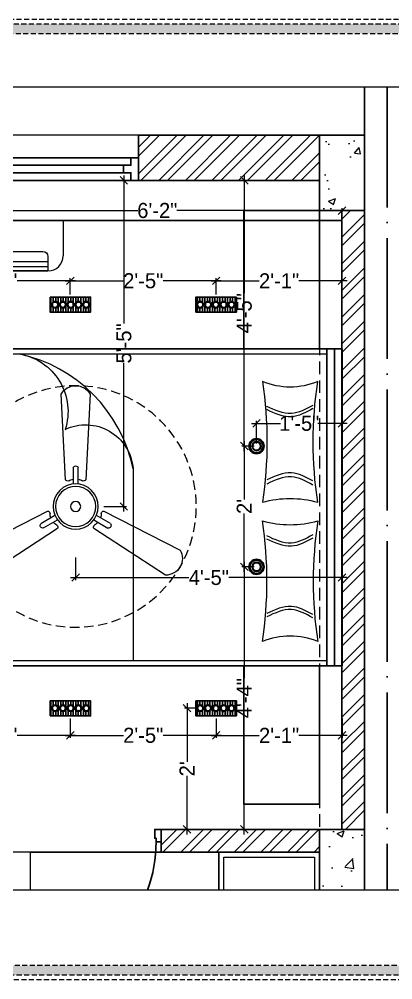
# Model space of a CAD drawing. Header units: millimetres. Extents: x 56222 to 3066687, y -650199 to -121287.
# Drawn here: x 134230.9 to 134305.2, y -183853.9 to -183663 of the extents above; entities that cross this region are included whole.
import ezdxf

# ---------------------------------------------------------------- set-up
doc = ezdxf.new("R2010")
doc.units = ezdxf.units.MM
doc.header["$MEASUREMENT"] = 0
doc.header["$PDMODE"] = 35
for name, pattern in [('ACAD_ISO04W100', [30, 24, -3, 0, -3]), ('DASHED', [0.75, 0.5, -0.25]), ('DASHED2', [0.375, 0.25, -0.125]), ('DASHEDX2', [1.5, 1, -0.5])]:
    doc.linetypes.add(name, pattern=pattern)
doc.layers.get('Defpoints').update_dxf_attribs({"color": 220})
doc.layers.add('AR ELE-5', color=134, linetype='Continuous')
doc.layers.add('AR HATCH-7', color=7, linetype='Continuous')
for name, color, linetype, lineweight in [('COLUMN', 1, 'Continuous', 30), ('dim05', 1, 'Continuous', 13), ('Dimension', 10, 'DASHEDX2', 20), ('el', 7, 'Continuous', 20), ('Electrical', 84, 'Continuous', 30), ('ELEVATION', 250, 'Continuous', 9), ('FURNITURE', 32, 'Continuous', 9), ('furniture dimensions', 1, 'DASHED', 0), ('FURNITURE-1', 252, 'Continuous', 13), ('GROUND FLOOR', 7, 'Continuous', 9), ('GROUND FLOOR  ( PLINE )', 251, 'Continuous', 30), ('Labelling', 1, 'Continuous', 25), ('Text', 7, 'Continuous', 15), ('wall', 7, 'Continuous', 30), ('X_PLOT', 1, 'Continuous', 9), ('XX~SLAB ( BEAM )~ ( DIM )', 7, 'Continuous', 9)]:
    doc.layers.add(name, color=color, linetype=linetype, lineweight=lineweight)
doc.layers.add('XX~SLAB ( PLINE )', color=251, linetype='Continuous', plot=False)
doc.styles.add('century g', font='GOTHIC.TTF')
doc.styles.add('TEXT', font='eurr____.ttf')
doc.dimstyles.new('Archana', dxfattribs={"dimtxt": 2, "dimasz": 0.75, "dimexe": 0.5, "dimexo": 0.5, "dimgap": 0, "dimtad": 0, "dimzin": 0, "dimdsep": 46, "dimlunit": 4, "dimtxsty": 'century g', "dimblk": 'OBLIQUE', "dimcen": 0, "dimdle": 1, "dimclrd": 256, "dimclre": 256, "dimclrt": 256, "dimadec": 0, "dimazin": 0, "dimtfac": 1, "dimtofl": 0, "dimtmove": 1, "dimatfit": 3, "dimfxl": 1, "dimfxlon": 1, "dimtolj": 1, "dimtzin": 0, "dimlwd": -1, "dimlwe": -1, "dimarcsym": 0})
pattern_1 = [(50, (319.71, -231.39), (14.34520365, -1.2550427), [1.5, -16.5]), (355, (319.71, -231.39), (-2.7750267, 15.0438427), [1.2, -13.2]), (100.4514445, (320.906, -231.494), (11.5701769, 13.7887998), [1.2748038, -14.0228422]), (46.1842, (319.71, -227.39), (21.3448266, -3.3103856), [2.25, -24.75]), (96.635635, (321.49, -227.666), (18.693239, 19.482372), [1.9122068, -21.0342752]), (351.184164, (319.71, -227.39), (18.693239, 19.482372), [1.8, -19.8]), (21, (321.71, -228.39), (11.93814104, -8.0523778), [1.5, -16.5]), (326, (321.71, -228.39), (4.8663066, 14.5030009), [1.2, -13.2]), (71.451445, (322.705, -229.06), (16.8044475, 6.45062306), [1.2748038, -14.0228422]), (37.5, (319.7103, -231.3896), (0.24319711, 6.65787708), [0, -13.04, 0, -13.4, 0, -13.25]), (7.5, (319.71, -231.39), (5.26139075, 7.88823424), [0, -7.64, 0, -12.74, 0, -5.05]), (327.5, (315.2503, -231.3896), (10.67644872, -0.45109743), [0, -5, 0, -15.6, 0, -20.7]), (317.5, (313.25, -231.39), (11.6637234, 2.00209965), [0, -6.5, 0, -10.36, 0, -14.7])]

# ---------------------------------------------------------------- blocks, each defined once
blk = doc.blocks.new('fan')
at = {"layer": 'Electrical', "lineweight": 15, "ltscale": 20}
for p, q in [((3300835.29, -509900.78), (3300836.47, -509923.43)), ((3300841.81, -509923.43), (3300842.99, -509900.78)), ((3300838.47, -509924.57), (3300838.47, -509920.25)), ((3300839.81, -509920.28), (3300839.81, -509924.57)), ((3300831.66, -509931.77), (3300811.45, -509942.07)), ((3300866.83, -509942.07), (3300846.62, -509931.77)), ((3300829.93, -509935.08), (3300833.64, -509932.93)), ((3300834.31, -509934.09), (3300830.57, -509936.25)), ((3300847.68, -509936.23), (3300843.97, -509934.09)), ((3300844.64, -509932.93), (3300848.38, -509935.09)), ((3300815.3, -509948.74), (3300834.33, -509936.39)), ((3300843.95, -509936.39), (3300862.98, -509948.74))]:
    blk.add_line(p, q, dxfattribs=at)
at = {"layer": 'Electrical', "linetype": 'DASHED', "lineweight": 15, "ltscale": 5}
blk.add_circle((3300839.14, -509930.53), 32, dxfattribs=at)
at = {"layer": 'Electrical', "lineweight": 15, "ltscale": 20}
for centre, major_axis, start_param, end_param in [((3300839.14, -509902.94), (3.12, 3.12), -0.272136, 1.842967), ((3300839.13, -509920.5), (0.501, 0.501), -0.465536, 1.983618), ((3300839.14, -509930.53), (4.24, -4.24), 3.14161, 9.424795), ((3300839.14, -509930.53), (3.77, -3.77), 1.749190548672175e-05, 6.283202799085073), ((3300837.1, -509923.08), (0.51, 0.51), 2.863014, 4.257784), ((3300839.14, -509926.42), (2.27, -2.27), 2.565057, 2.951308), ((3300839.14, -509926.42), (2.27, 2.27), 0.19032, 0.57657), ((3300841.18, -509923.08), (0.51, -0.51), 5.167028, 6.561799), ((3300839.14, -509930.53), (0.943, 0.943), 1.570814, 7.853999), ((3300831.67, -509932.49), (0.51, -0.51), 0.978238, 2.373008), ((3300835.59, -509932.58), (2.27, -2.27), 3.855511, 4.241762), ((3300842.69, -509932.58), (2.27, 2.27), 5.183051, 5.569301), ((3300846.61, -509932.49), (0.51, -0.51), 2.339416, 3.734186), ((3300830.46, -509935.55), (0.501, -0.501), 3.199655, 5.648809), ((3300835.59, -509932.58), (2.27, -2.27), 4.659452, 5.045703), ((3300842.69, -509932.58), (2.27, 2.27), 4.37911, 4.765361), ((3300847.83, -509935.54), (0.501, 0.501), 3.723254, 6.172408), ((3300833.71, -509936.02), (0.51, 0.51), -1.325776, 0.068994), ((3300844.57, -509936.02), (0.51, -0.51), 3.072633, 4.467404), ((3300815.25, -509944.32), (3.12, -3.12), 3.393055, 5.508159), ((3300863.03, -509944.32), (3.12, -3.12), 5.48745, 7.602554)]:
    blk.add_ellipse(centre, major_axis=major_axis, ratio=1, start_param=start_param, end_param=end_param, dxfattribs=at)
blk = doc.blocks.new('HYTJUK')
at = {"layer": 'Electrical', "lineweight": -3, "true_color": 0x000000}
h = blk.add_hatch(dxfattribs=at)
h.set_pattern_fill('ANSI31', color=18, scale=4, angle=225)
h.set_pattern_definition([(270, (141588.84366, -3593.0246), (0.5, -2e-16), [])])
h.paths.add_polyline_path([(128595.32, 17374.81), (128596.19, 17375.86, -0.675401), (128596.65, 17377, -0.15536), (128597.03, 17376.88), (128597.65, 17377.63), (128597.65, 17377.81), (128589.56, 17377.81), (128589.56, 17374.81)])
h.paths.add_polyline_path([(128590.43, 17375.68, -1), (128590.43, 17377, -1)], flags=16)
h.paths.add_polyline_path([(128591.98, 17377, -1), (128591.98, 17375.68, -1)], flags=16)
h.paths.add_polyline_path([(128590.43, 17375.81, -1), (128590.43, 17376.87, -1)], flags=0)
h.paths.add_polyline_path([(128591.98, 17376.87, -1), (128591.98, 17375.81, -1)], flags=0)
h.paths.add_polyline_path([(128593.54, 17377, -1), (128593.54, 17375.68, -1)], flags=16)
h.paths.add_polyline_path([(128593.54, 17376.87, -1), (128593.54, 17375.81, -1)], flags=0)
h.paths.add_polyline_path([(128595.09, 17377, -1), (128595.09, 17375.68, -1)], flags=16)
h.paths.add_polyline_path([(128595.09, 17376.87, -1), (128595.09, 17375.81, -1)], flags=0)
h.paths.add_polyline_path([(128596.19, 17375.86), (128595.32, 17374.81), (128597.65, 17374.81), (128597.65, 17377.63), (128597.03, 17376.88, -0.731062), (128596.65, 17375.68, -0.193744)], flags=17)
at = {"layer": 'Electrical', "color": 240, "true_color": 0xed1f24}
blk.add_lwpolyline([(128597.65, 17374.81), (128589.56, 17374.81), (128589.56, 17377.81), (128597.65, 17377.81)], close=True, dxfattribs=at)
at = {"layer": 'Electrical', "color": 18, "lineweight": -3, "true_color": 0x000000}
for centre, radius in [((128590.43, 17376.34), 0.662), ((128590.43, 17376.34), 0.53), ((128591.98, 17376.34), 0.662), ((128591.98, 17376.34), 0.53), ((128593.54, 17376.34), 0.662), ((128593.54, 17376.34), 0.53), ((128595.09, 17376.34), 0.662), ((128595.09, 17376.34), 0.53), ((128596.65, 17376.34), 0.662), ((128596.65, 17376.34), 0.53)]:
    blk.add_circle(centre, radius, dxfattribs=at)
blk = doc.blocks.new('ac paln')
at = {"layer": 'Electrical', "lineweight": 15}
for p, q in [((389238.69, -37646.36), (389238.69, -37610.34)), ((389238.69, -37610.34), (389245.67, -37610.34)), ((389245.81, -37613.35), (389248.68, -37613.35)), ((389246.82, -37643.35), (389246.82, -37613.35)), ((389247.82, -37643.35), (389247.82, -37613.35)), ((389248.68, -37613.35), (389248.68, -37643.35)), ((389248.68, -37643.35), (389248.68, -37613.35)), ((389244.81, -37642.35), (389244.81, -37614.35)), ((389245.81, -37643.35), (389248.68, -37643.35)), ((389248.68, -37643.35), (389248.68, -37643.35)), ((389245.67, -37646.36), (389238.69, -37646.36))]:
    blk.add_line(p, q, dxfattribs=at)
for centre, start, end in [((389245.67, -37613.35), 0, 90), ((389245.67, -37643.35), 270, 0)]:
    blk.add_arc(centre, 3.01, start, end, dxfattribs=at)
at = {"layer": 'Electrical', "lineweight": 15, "extrusion": (0, 0, -1)}
for centre, start_param, end_param in [((389245.81, -37614.35), -0.785398, 0.785398), ((389245.81, -37642.35), 3.926991, 5.497787)]:
    blk.add_ellipse(centre, major_axis=(-0.71, 0.71), ratio=1, start_param=start_param, end_param=end_param, dxfattribs=at)
at = {"layer": 'Text', "style": 'TEXT'}
blk.add_text('AC', height=3, rotation=270, dxfattribs=at).set_placement((389241.02, -37624.87))
blk = doc.blocks.new('_Oblique')
at = {"layer": 'wall', "color": 0, "lineweight": -2}
blk.add_line((-0.5, -0.5), (0.5, 0.5), dxfattribs=at)
blk = doc.blocks.new('*D294')
at = {"layer": 'Defpoints', "color": 0, "linetype": 'Continuous', "lineweight": 30, "transparency": 16777216}
for p in [(134295.12, -183714.98), (134295.12, -183716.28), (134270.09, -183718.2)]:
    blk.add_point(p, dxfattribs=at)
at = {"layer": 'furniture dimensions', "color": 5, "linetype": 'Continuous', "transparency": 16777216}
for p, q in [((134269.09, -183714.98), (134278.65, -183714.98)), ((134296.12, -183714.98), (134286.56, -183714.98)), ((134295.12, -183715.78), (134295.12, -183714.48))]:
    blk.add_line(p, q, dxfattribs=at)
at = {"layer": 'furniture dimensions', "color": 5, "linetype": 'ByBlock', "transparency": 16777216}
blk.add_line((134270.09, -183717.7), (134270.09, -183714.48), dxfattribs=at)
at = {"layer": 'furniture dimensions', "color": 5, "linetype": 'Continuous', "transparency": 16777216, "xscale": 1.5, "yscale": 1.5, "zscale": 1.5, "rotation": 180}
blk.add_blockref('_Oblique', (134270.09, -183714.98), dxfattribs=at)
at = {"layer": 'furniture dimensions', "color": 5, "linetype": 'Continuous', "transparency": 16777216, "xscale": 1.5, "yscale": 1.5, "zscale": 1.5}
blk.add_blockref('_Oblique', (134295.12, -183714.98), dxfattribs=at)
at = {"layer": 'furniture dimensions', "linetype": 'Continuous', "lineweight": 0, "transparency": 16777216, "insert": (134282.6, -183714.98), "char_height": 3, "attachment_point": 5, "style": 'century g'}
blk.add_mtext('\\A1;2\'-1"', dxfattribs=at)
blk = doc.blocks.new('*D295')
at = {"layer": 'Defpoints', "color": 0, "linetype": 'Continuous', "lineweight": 30, "transparency": 16777216}
for p in [(134241.06, -183714.98), (134241.06, -183718.2), (134270.09, -183718.2)]:
    blk.add_point(p, dxfattribs=at)
at = {"layer": 'furniture dimensions', "color": 5, "linetype": 'Continuous', "transparency": 16777216}
for p, q in [((134240.06, -183714.98), (134251.62, -183714.98)), ((134241.06, -183717.7), (134241.06, -183714.48)), ((134271.09, -183714.98), (134259.53, -183714.98))]:
    blk.add_line(p, q, dxfattribs=at)
at = {"layer": 'furniture dimensions', "color": 5, "linetype": 'ByBlock', "transparency": 16777216}
blk.add_line((134270.09, -183717.7), (134270.09, -183714.48), dxfattribs=at)
at = {"layer": 'furniture dimensions', "color": 5, "linetype": 'Continuous', "transparency": 16777216, "xscale": 1.5, "yscale": 1.5, "zscale": 1.5, "rotation": 180}
blk.add_blockref('_Oblique', (134241.06, -183714.98), dxfattribs=at)
at = {"layer": 'furniture dimensions', "color": 5, "linetype": 'Continuous', "transparency": 16777216, "xscale": 1.5, "yscale": 1.5, "zscale": 1.5}
blk.add_blockref('_Oblique', (134270.09, -183714.98), dxfattribs=at)
at = {"layer": 'furniture dimensions', "linetype": 'Continuous', "lineweight": 0, "transparency": 16777216, "insert": (134255.57, -183714.98), "char_height": 3, "attachment_point": 5, "style": 'century g'}
blk.add_mtext('\\A1;2\'-5"', dxfattribs=at)
blk = doc.blocks.new('*D296')
at = {"layer": 'Defpoints', "color": 0, "linetype": 'Continuous', "lineweight": 30, "transparency": 16777216}
for p in [(134211.97, -183714.98), (134211.97, -183718.2), (134241.06, -183718.2)]:
    blk.add_point(p, dxfattribs=at)
at = {"layer": 'furniture dimensions', "color": 5, "linetype": 'Continuous', "transparency": 16777216}
for p, q in [((134210.97, -183714.98), (134222.56, -183714.98)), ((134211.97, -183717.7), (134211.97, -183714.48)), ((134242.06, -183714.98), (134230.47, -183714.98))]:
    blk.add_line(p, q, dxfattribs=at)
at = {"layer": 'furniture dimensions', "color": 5, "linetype": 'ByBlock', "transparency": 16777216}
blk.add_line((134241.06, -183717.7), (134241.06, -183714.48), dxfattribs=at)
at = {"layer": 'furniture dimensions', "color": 5, "linetype": 'Continuous', "transparency": 16777216, "xscale": 1.5, "yscale": 1.5, "zscale": 1.5, "rotation": 180}
blk.add_blockref('_Oblique', (134211.97, -183714.98), dxfattribs=at)
at = {"layer": 'furniture dimensions', "color": 5, "linetype": 'Continuous', "transparency": 16777216, "xscale": 1.5, "yscale": 1.5, "zscale": 1.5}
blk.add_blockref('_Oblique', (134241.06, -183714.98), dxfattribs=at)
at = {"layer": 'furniture dimensions', "linetype": 'Continuous', "lineweight": 0, "transparency": 16777216, "insert": (134226.52, -183714.98), "char_height": 3, "attachment_point": 5, "style": 'century g'}
blk.add_mtext('\\A1;2\'-5"', dxfattribs=at)
blk = doc.blocks.new('*D298')
at = {"layer": 'Defpoints', "color": 0, "linetype": 'Continuous', "lineweight": 30, "transparency": 16777216}
for p in [(134242.12, -183759.82), (134295.12, -183759.82), (134295.12, -183773.95)]:
    blk.add_point(p, dxfattribs=at)
at = {"layer": 'furniture dimensions', "color": 5, "linetype": 'ByBlock', "transparency": 16777216}
blk.add_line((134242.12, -183769.95), (134242.12, -183774.45), dxfattribs=at)
at = {"layer": 'furniture dimensions', "color": 5, "linetype": 'Continuous', "transparency": 16777216}
for p, q in [((134295.12, -183769.95), (134295.12, -183774.45)), ((134241.12, -183773.95), (134264.66, -183773.95)), ((134296.12, -183773.95), (134272.59, -183773.95))]:
    blk.add_line(p, q, dxfattribs=at)
at = {"layer": 'furniture dimensions', "color": 5, "linetype": 'Continuous', "transparency": 16777216, "xscale": 1.5, "yscale": 1.5, "zscale": 1.5, "rotation": 180}
blk.add_blockref('_Oblique', (134242.12, -183773.95), dxfattribs=at)
at = {"layer": 'furniture dimensions', "color": 5, "linetype": 'Continuous', "transparency": 16777216, "xscale": 1.5, "yscale": 1.5, "zscale": 1.5}
blk.add_blockref('_Oblique', (134295.12, -183773.95), dxfattribs=at)
at = {"layer": 'furniture dimensions', "linetype": 'Continuous', "lineweight": 0, "transparency": 16777216, "insert": (134268.62, -183773.95), "char_height": 3, "attachment_point": 5, "style": 'century g'}
blk.add_mtext('\\A1;4\'-5"', dxfattribs=at)
blk = doc.blocks.new('*D299')
at = {"layer": 'Defpoints', "color": 0, "linetype": 'Continuous', "lineweight": 30, "transparency": 16777216}
for p in [(134242.12, -183695.01), (134251.72, -183695.01), (134242.12, -183759.82)]:
    blk.add_point(p, dxfattribs=at)
at = {"layer": 'furniture dimensions', "color": 5, "linetype": 'Continuous', "transparency": 16777216}
for p, q in [((134251.72, -183694.01), (134251.72, -183723.48)), ((134247.72, -183695.01), (134252.22, -183695.01)), ((134251.72, -183760.82), (134251.72, -183731.35))]:
    blk.add_line(p, q, dxfattribs=at)
at = {"layer": 'furniture dimensions', "color": 5, "linetype": 'ByBlock', "transparency": 16777216}
blk.add_line((134247.72, -183759.82), (134252.22, -183759.82), dxfattribs=at)
at = {"layer": 'furniture dimensions', "color": 5, "linetype": 'Continuous', "transparency": 16777216, "xscale": 1.5, "yscale": 1.5, "zscale": 1.5}
for p, rotation in [((134251.72, -183695.01), 90), ((134251.72, -183759.82), 270)]:
    blk.add_blockref('_Oblique', p, dxfattribs=dict(at, rotation=rotation))
at = {"layer": 'furniture dimensions', "linetype": 'Continuous', "lineweight": 0, "transparency": 16777216, "insert": (134251.72, -183727.42), "char_height": 3, "attachment_point": 5, "rotation": 90, "style": 'century g'}
blk.add_mtext('\\A1;5\'-5"', dxfattribs=at)
blk = doc.blocks.new('*D300')
at = {"layer": 'Defpoints', "color": 0, "linetype": 'Continuous', "lineweight": 30, "transparency": 16777216}
for p in [(134295.12, -183743.31), (134278.12, -183747.82), (134295.12, -183747.82)]:
    blk.add_point(p, dxfattribs=at)
at = {"layer": 'furniture dimensions', "color": 5, "linetype": 'Continuous', "transparency": 16777216}
for p, q in [((134277.12, -183743.31), (134282.9, -183743.31)), ((134296.12, -183743.31), (134290.34, -183743.31)), ((134295.12, -183747.31), (134295.12, -183742.81))]:
    blk.add_line(p, q, dxfattribs=at)
at = {"layer": 'furniture dimensions', "color": 5, "linetype": 'ByBlock', "transparency": 16777216}
blk.add_line((134278.12, -183747.31), (134278.12, -183742.81), dxfattribs=at)
at = {"layer": 'furniture dimensions', "color": 5, "linetype": 'Continuous', "transparency": 16777216, "xscale": 1.5, "yscale": 1.5, "zscale": 1.5, "rotation": 180}
blk.add_blockref('_Oblique', (134278.12, -183743.31), dxfattribs=at)
at = {"layer": 'furniture dimensions', "color": 5, "linetype": 'Continuous', "transparency": 16777216, "xscale": 1.5, "yscale": 1.5, "zscale": 1.5}
blk.add_blockref('_Oblique', (134295.12, -183743.31), dxfattribs=at)
at = {"layer": 'furniture dimensions', "linetype": 'Continuous', "lineweight": 0, "transparency": 16777216, "insert": (134286.62, -183743.31), "char_height": 3, "attachment_point": 5, "style": 'century g'}
blk.add_mtext('\\A1;1\'-5"', dxfattribs=at)
blk = doc.blocks.new('*D301')
at = {"layer": 'Defpoints', "color": 0, "linetype": 'Continuous', "lineweight": 30, "transparency": 16777216}
for p in [(134278.12, -183747.82), (134275.67, -183771.82), (134278.12, -183771.82)]:
    blk.add_point(p, dxfattribs=at)
at = {"layer": 'furniture dimensions', "color": 5, "linetype": 'ByBlock', "transparency": 16777216}
blk.add_line((134277.62, -183747.82), (134275.17, -183747.82), dxfattribs=at)
at = {"layer": 'furniture dimensions', "color": 5, "linetype": 'Continuous', "transparency": 16777216}
for p, q in [((134275.67, -183746.82), (134275.67, -183758.45)), ((134275.67, -183772.82), (134275.67, -183761.2)), ((134277.62, -183771.82), (134275.17, -183771.82))]:
    blk.add_line(p, q, dxfattribs=at)
at = {"layer": 'furniture dimensions', "color": 5, "linetype": 'Continuous', "transparency": 16777216, "xscale": 1.5, "yscale": 1.5, "zscale": 1.5}
for p, rotation in [((134275.67, -183747.82), 90), ((134275.67, -183771.82), 270)]:
    blk.add_blockref('_Oblique', p, dxfattribs=dict(at, rotation=rotation))
at = {"layer": 'furniture dimensions', "linetype": 'Continuous', "lineweight": 0, "transparency": 16777216, "insert": (134275.67, -183759.82), "char_height": 3, "attachment_point": 5, "rotation": 90, "style": 'century g'}
blk.add_mtext("\\A1;2'", dxfattribs=at)
blk = doc.blocks.new('*D302')
at = {"layer": 'Defpoints', "color": 0, "linetype": 'Continuous', "lineweight": 30, "transparency": 16777216}
for p in [(134275.67, -183695.01), (134278.12, -183695.01), (134278.12, -183747.82)]:
    blk.add_point(p, dxfattribs=at)
at = {"layer": 'furniture dimensions', "color": 5, "linetype": 'Continuous', "transparency": 16777216}
for p, q in [((134275.67, -183694.01), (134275.67, -183717.45)), ((134277.62, -183695.01), (134275.17, -183695.01)), ((134275.67, -183748.82), (134275.67, -183725.38))]:
    blk.add_line(p, q, dxfattribs=at)
at = {"layer": 'furniture dimensions', "color": 5, "linetype": 'ByBlock', "transparency": 16777216}
blk.add_line((134277.62, -183747.82), (134275.17, -183747.82), dxfattribs=at)
at = {"layer": 'furniture dimensions', "color": 5, "linetype": 'Continuous', "transparency": 16777216, "xscale": 1.5, "yscale": 1.5, "zscale": 1.5}
for p, rotation in [((134275.67, -183695.01), 90), ((134275.67, -183747.82), 270)]:
    blk.add_blockref('_Oblique', p, dxfattribs=dict(at, rotation=rotation))
at = {"layer": 'furniture dimensions', "linetype": 'Continuous', "lineweight": 0, "transparency": 16777216, "insert": (134275.67, -183721.42), "char_height": 3, "attachment_point": 5, "rotation": 90, "style": 'century g'}
blk.add_mtext('\\A1;4\'-5"', dxfattribs=at)
blk = doc.blocks.new('*D303')
at = {"layer": 'Defpoints', "color": 0, "linetype": 'Continuous', "lineweight": 30, "transparency": 16777216}
for p in [(134278.12, -183771.82), (134275.67, -183824.01), (134278.12, -183824.01)]:
    blk.add_point(p, dxfattribs=at)
at = {"layer": 'furniture dimensions', "color": 5, "linetype": 'Continuous', "transparency": 16777216}
for p, q in [((134275.67, -183770.82), (134275.67, -183793.95)), ((134275.67, -183825.01), (134275.67, -183801.88)), ((134277.62, -183824.01), (134275.17, -183824.01))]:
    blk.add_line(p, q, dxfattribs=at)
at = {"layer": 'furniture dimensions', "color": 5, "linetype": 'ByBlock', "transparency": 16777216}
blk.add_line((134277.62, -183771.82), (134275.17, -183771.82), dxfattribs=at)
at = {"layer": 'furniture dimensions', "color": 5, "linetype": 'Continuous', "transparency": 16777216, "xscale": 1.5, "yscale": 1.5, "zscale": 1.5}
for p, rotation in [((134275.67, -183771.82), 90), ((134275.67, -183824.01), 270)]:
    blk.add_blockref('_Oblique', p, dxfattribs=dict(at, rotation=rotation))
at = {"layer": 'furniture dimensions', "linetype": 'Continuous', "lineweight": 0, "transparency": 16777216, "insert": (134275.67, -183797.92), "char_height": 3, "attachment_point": 5, "rotation": 90, "style": 'century g'}
blk.add_mtext('\\A1;4\'-4"', dxfattribs=at)
blk = doc.blocks.new('*D310')
at = {"layer": 'Defpoints', "color": 0, "linetype": 'Continuous', "lineweight": 30, "transparency": 16777216}
for p in [(134295.12, -183701.01), (134221.62, -183703.02), (134295.12, -183703.02)]:
    blk.add_point(p, dxfattribs=at)
at = {"layer": 'furniture dimensions', "color": 5, "linetype": 'Continuous', "transparency": 16777216}
for p, q in [((134220.62, -183701.01), (134254.49, -183701.01)), ((134296.12, -183701.01), (134262.24, -183701.01)), ((134295.12, -183702.52), (134295.12, -183700.51))]:
    blk.add_line(p, q, dxfattribs=at)
at = {"layer": 'furniture dimensions', "color": 5, "linetype": 'ByBlock', "transparency": 16777216}
blk.add_line((134221.62, -183702.52), (134221.62, -183700.51), dxfattribs=at)
at = {"layer": 'furniture dimensions', "color": 5, "linetype": 'Continuous', "transparency": 16777216, "xscale": 1.5, "yscale": 1.5, "zscale": 1.5, "rotation": 180}
blk.add_blockref('_Oblique', (134221.62, -183701.01), dxfattribs=at)
at = {"layer": 'furniture dimensions', "color": 5, "linetype": 'Continuous', "transparency": 16777216, "xscale": 1.5, "yscale": 1.5, "zscale": 1.5}
blk.add_blockref('_Oblique', (134295.12, -183701.01), dxfattribs=at)
at = {"layer": 'furniture dimensions', "linetype": 'Continuous', "lineweight": 0, "transparency": 16777216, "insert": (134258.37, -183701.01), "char_height": 3, "attachment_point": 5, "style": 'century g'}
blk.add_mtext('\\A1;6\'-2"', dxfattribs=at)
blk = doc.blocks.new('*D480')
at = {"layer": 'Defpoints', "color": 0, "linetype": 'Continuous', "lineweight": 30, "transparency": 16777216}
for p in [(134266.9, -183799.92), (134264.29, -183824.01), (134266.9, -183824.01)]:
    blk.add_point(p, dxfattribs=at)
at = {"layer": 'furniture dimensions', "color": 5, "linetype": 'Continuous', "transparency": 16777216}
for p, q in [((134264.29, -183798.92), (134264.29, -183810.59)), ((134264.29, -183825.01), (134264.29, -183813.34)), ((134266.4, -183824.01), (134263.79, -183824.01))]:
    blk.add_line(p, q, dxfattribs=at)
at = {"layer": 'furniture dimensions', "color": 5, "linetype": 'ByBlock', "transparency": 16777216}
blk.add_line((134266.4, -183799.92), (134263.79, -183799.92), dxfattribs=at)
at = {"layer": 'furniture dimensions', "color": 5, "linetype": 'Continuous', "transparency": 16777216, "xscale": 1.5, "yscale": 1.5, "zscale": 1.5}
for p, rotation in [((134264.29, -183799.92), 90), ((134264.29, -183824.01), 270)]:
    blk.add_blockref('_Oblique', p, dxfattribs=dict(at, rotation=rotation))
at = {"layer": 'furniture dimensions', "linetype": 'Continuous', "lineweight": 0, "transparency": 16777216, "insert": (134264.29, -183811.97), "char_height": 3, "attachment_point": 5, "rotation": 90, "style": 'century g'}
blk.add_mtext("\\A1;2'", dxfattribs=at)
blk = doc.blocks.new('*D481')
at = {"layer": 'Defpoints', "color": 0, "linetype": 'Continuous', "lineweight": 30, "transparency": 16777216}
for p in [(134270.09, -183801.45), (134295.12, -183801.45), (134295.12, -183805.32)]:
    blk.add_point(p, dxfattribs=at)
at = {"layer": 'furniture dimensions', "color": 5, "linetype": 'ByBlock', "transparency": 16777216}
blk.add_line((134270.09, -183801.95), (134270.09, -183805.82), dxfattribs=at)
at = {"layer": 'furniture dimensions', "color": 5, "linetype": 'Continuous', "transparency": 16777216}
for p, q in [((134295.12, -183801.95), (134295.12, -183805.82)), ((134269.09, -183805.32), (134278.65, -183805.32)), ((134296.12, -183805.32), (134286.56, -183805.32))]:
    blk.add_line(p, q, dxfattribs=at)
at = {"layer": 'furniture dimensions', "color": 5, "linetype": 'Continuous', "transparency": 16777216, "xscale": 1.5, "yscale": 1.5, "zscale": 1.5, "rotation": 180}
blk.add_blockref('_Oblique', (134270.09, -183805.32), dxfattribs=at)
at = {"layer": 'furniture dimensions', "color": 5, "linetype": 'Continuous', "transparency": 16777216, "xscale": 1.5, "yscale": 1.5, "zscale": 1.5}
blk.add_blockref('_Oblique', (134295.12, -183805.32), dxfattribs=at)
at = {"layer": 'furniture dimensions', "linetype": 'Continuous', "lineweight": 0, "transparency": 16777216, "insert": (134282.6, -183805.32), "char_height": 3, "attachment_point": 5, "style": 'century g'}
blk.add_mtext('\\A1;2\'-1"', dxfattribs=at)
blk = doc.blocks.new('*D482')
at = {"layer": 'Defpoints', "color": 0, "linetype": 'Continuous', "lineweight": 30, "transparency": 16777216}
for p in [(134241.06, -183801.45), (134270.09, -183801.45), (134241.06, -183805.32)]:
    blk.add_point(p, dxfattribs=at)
at = {"layer": 'furniture dimensions', "color": 5, "linetype": 'Continuous', "transparency": 16777216}
for p, q in [((134241.06, -183801.95), (134241.06, -183805.82)), ((134240.06, -183805.32), (134251.62, -183805.32)), ((134271.09, -183805.32), (134259.53, -183805.32))]:
    blk.add_line(p, q, dxfattribs=at)
at = {"layer": 'furniture dimensions', "color": 5, "linetype": 'ByBlock', "transparency": 16777216}
blk.add_line((134270.09, -183801.95), (134270.09, -183805.82), dxfattribs=at)
at = {"layer": 'furniture dimensions', "color": 5, "linetype": 'Continuous', "transparency": 16777216, "xscale": 1.5, "yscale": 1.5, "zscale": 1.5, "rotation": 180}
blk.add_blockref('_Oblique', (134241.06, -183805.32), dxfattribs=at)
at = {"layer": 'furniture dimensions', "color": 5, "linetype": 'Continuous', "transparency": 16777216, "xscale": 1.5, "yscale": 1.5, "zscale": 1.5}
blk.add_blockref('_Oblique', (134270.09, -183805.32), dxfattribs=at)
at = {"layer": 'furniture dimensions', "linetype": 'Continuous', "lineweight": 0, "transparency": 16777216, "insert": (134255.57, -183805.32), "char_height": 3, "attachment_point": 5, "style": 'century g'}
blk.add_mtext('\\A1;2\'-5"', dxfattribs=at)
blk = doc.blocks.new('*D483')
at = {"layer": 'Defpoints', "color": 0, "linetype": 'Continuous', "lineweight": 30, "transparency": 16777216}
for p in [(134211.97, -183801.45), (134241.06, -183801.45), (134211.97, -183805.32)]:
    blk.add_point(p, dxfattribs=at)
at = {"layer": 'furniture dimensions', "color": 5, "linetype": 'Continuous', "transparency": 16777216}
for p, q in [((134211.97, -183801.95), (134211.97, -183805.82)), ((134210.97, -183805.32), (134222.56, -183805.32)), ((134242.06, -183805.32), (134230.47, -183805.32))]:
    blk.add_line(p, q, dxfattribs=at)
at = {"layer": 'furniture dimensions', "color": 5, "linetype": 'ByBlock', "transparency": 16777216}
blk.add_line((134241.06, -183801.95), (134241.06, -183805.82), dxfattribs=at)
at = {"layer": 'furniture dimensions', "color": 5, "linetype": 'Continuous', "transparency": 16777216, "xscale": 1.5, "yscale": 1.5, "zscale": 1.5, "rotation": 180}
blk.add_blockref('_Oblique', (134211.97, -183805.32), dxfattribs=at)
at = {"layer": 'furniture dimensions', "color": 5, "linetype": 'Continuous', "transparency": 16777216, "xscale": 1.5, "yscale": 1.5, "zscale": 1.5}
blk.add_blockref('_Oblique', (134241.06, -183805.32), dxfattribs=at)
at = {"layer": 'furniture dimensions', "linetype": 'Continuous', "lineweight": 0, "transparency": 16777216, "insert": (134226.52, -183805.32), "char_height": 3, "attachment_point": 5, "style": 'century g'}
blk.add_mtext('\\A1;2\'-5"', dxfattribs=at)
blk = doc.blocks.new('GF')
at = {"color": 9, "true_color": 0xc7c8ca}
blk.add_lwpolyline([(133536.56, -183540.16), (133537.74, -183540.16), (133537.74, -183571.16), (133536.56, -183571.16)], close=True, dxfattribs=at)
at = {"layer": 'FURNITURE', "color": 9, "lineweight": 30, "true_color": 0xc7c8ca}
for p, q in [((133682.2, -183543.34), (133682.2, -183570.84)), ((133543.67, -183627.92), (133551.14, -183627.92))]:
    blk.add_line(p, q, dxfattribs=at)
at = {"layer": 'FURNITURE', "color": 9, "lineweight": 25, "true_color": 0xc7c8ca}
blk.add_line((133536.2, -183545.34), (133686.7, -183545.34), dxfattribs=at)
at = {"layer": 'FURNITURE', "color": 9, "linetype": 'DASHED', "lineweight": 30, "true_color": 0xc7c8ca}
blk.add_line((133543.67, -183640.78), (133543.67, -183573.36), dxfattribs=at)
at = {"layer": 'FURNITURE', "color": 9, "linetype": 'DASHED', "lineweight": 20, "true_color": 0xc7c8ca}
blk.add_line((133551.14, -183627.92), (133536.2, -183627.92), dxfattribs=at)
at = {"layer": 'FURNITURE', "color": 9, "lineweight": 30, "true_color": 0xc7c8ca}
for points in [[(133536.2, -183537.34), (133551.14, -183537.34), (133551.14, -183573.36), (133536.2, -183573.36)], [(133683.7, -183633.84), (133683.7, -183570.84), (133685.2, -183570.84), (133685.2, -183633.84)], [(133536.2, -183579.68), (133537.23, -183579.68), (133537.23, -183587.68), (133536.2, -183587.68)], [(133536.2, -183604.1), (133537.23, -183604.1), (133537.23, -183612.1), (133536.2, -183612.1)], [(133536.2, -183615.13), (133537.23, -183615.13), (133537.23, -183623.12), (133536.2, -183623.12)], [(133536.2, -183626.23), (133537.23, -183626.23), (133537.23, -183634.23), (133536.2, -183634.23)], [(133682.19, -183633.84), (133667.19, -183633.84), (133667.19, -183661.34), (133682.19, -183661.34)]]:
    blk.add_lwpolyline(points, close=True, dxfattribs=at)
for points in [[(133682.2, -183543.34), (133682.2, -183570.84), (133667.2, -183570.84), (133667.2, -183543.34), (133682.2, -183543.34)], [(133543.67, -183640.78), (133543.67, -183580.36), (133551.14, -183580.36), (133551.14, -183627.92)]]:
    blk.add_lwpolyline(points, dxfattribs=at)
for points in [[(133557.67, -183546.83), (133567.64, -183546.83, -0.414214), (133570.64, -183549.83), (133570.64, -183559.78, -0.414214), (133567.64, -183562.78), (133557.67, -183562.78, -0.414214), (133554.67, -183559.78), (133554.67, -183549.83, -0.414214)], [(133608.63, -183630.84), (133608.63, -183573.84, -0.414214), (133611.63, -183570.84), (133686.7, -183570.84), (133686.7, -183633.84), (133611.63, -183633.84, -0.414214)]]:
    blk.add_lwpolyline(points, format="xyb", close=True, dxfattribs=at)
at = {"layer": 'FURNITURE', "color": 9, "true_color": 0xc7c8ca}
blk.add_lwpolyline([(133609.63, -183630.84), (133609.63, -183573.84, -0.414214), (133611.63, -183571.84), (133683.7, -183571.84), (133683.7, -183632.84), (133611.63, -183632.84, -0.414214)], format="xyb", close=True, dxfattribs=at)
at = {"layer": 'FURNITURE', "color": 9, "linetype": 'DASHED', "lineweight": 20, "true_color": 0xc7c8ca}
blk.add_lwpolyline([(133536.2, -183640.79), (133543.67, -183640.79), (133543.67, -183580.36), (133536.2, -183580.36)], close=True, dxfattribs=at)
at = {"layer": 'Labelling', "color": 9, "linetype": 'DASHED2', "lineweight": 0, "ltscale": 10, "true_color": 0xc7c8ca}
blk.add_line((133682.2, -183543.34), (133682.19, -183667.34), dxfattribs=at)

msp = doc.modelspace()

# ---------------------------------------------------------------- hatches: boundary and pattern name
at = {"layer": 'AR HATCH-7', "lineweight": 18, "true_color": 0x939598, "transparency": 33554687}
h = msp.add_hatch(dxfattribs=at)
h.set_pattern_fill('ANSI32', color=252, scale=10)
h.set_pattern_definition([(45, (319.7103, -231.3896), (-2.65165043, 2.65165043), []), (45, (321.478, -231.3896), (-2.65165043, 2.65165043), [])])
h.paths.add_polyline_path([(134290.618, -183686.01), (134254.617, -183686.01), (134254.617, -183695.01), (134290.618, -183695.01)])
h.paths.add_polyline_path([(134299.618, -183701.01), (134295.118, -183701.01), (134295.118, -183705.859), (134295.126, -183705.859), (134295.118, -183707.514), (134295.118, -183720.018), (134295.118, -183824.01), (134259.118, -183824.008), (134259.118, -183828.508), (134290.618, -183828.51), (134290.618, -183824.01), (134299.618, -183824.01)])
at = {"layer": 'Dimension', "true_color": 0xd39e00}
h = msp.add_hatch(color=42, dxfattribs=at)
h.paths.add_polyline_path([(134096.315, -183663.92), (134096.315, -183852.958), (134364.882, -183852.958), (134364.882, -183663.92)])
h.paths.add_polyline_path([(134098.2, -183665.805), (134362.998, -183665.805), (134362.998, -183851.073), (134098.2, -183851.073)], flags=16)
at = {"layer": 'FURNITURE-1', "lineweight": 18, "true_color": 0xc7c8ca}
h = msp.add_hatch(dxfattribs=at)
h.set_pattern_fill('AR-CONC', color=9, scale=2)
h.set_pattern_definition(pattern_1)
h.paths.add_polyline_path([(134219.618, -183824.01), (134204.618, -183824.01), (134204.618, -183833.01), (134219.618, -183833.01)])
h.paths.add_polyline_path([(134167.118, -183686.01), (134158.118, -183686.01), (134158.118, -183695.01), (134159.558, -183695.01), (134167.118, -183695.01)])
h.paths.add_polyline_path([(134299.618, -183686.01), (134290.618, -183686.01), (134290.618, -183701.01), (134299.618, -183701.01)])
h = msp.add_hatch(dxfattribs=at)
h.set_pattern_fill('AR-CONC', color=9, scale=2)
h.set_pattern_definition(pattern_1)
h.paths.add_polyline_path([(134299.618, -183824.01), (134290.618, -183824.01), (134290.618, -183836.081), (134299.618, -183836.081)])

# ---------------------------------------------------------------- linework, layer by layer
msp.add_lwpolyline([(134259.118, -183826.509), (134258.117, -183826.509), (134258.117, -183825.759), (134257.867, -183825.759), (134257.867, -183824.008), (134259.118, -183824.008)], close=True)
at = {"layer": 'AR ELE-5', "linetype": 'ByBlock', "ltscale": 15}
msp.add_arc((134230.073, -183826.492), 28.045, 340.00531, 359.96526, dxfattribs=at)
at = {"layer": 'COLUMN'}
msp.add_lwpolyline([(134290.618, -183686.01), (134299.618, -183686.01), (134299.618, -183701.01), (134290.618, -183701.01)], close=True, dxfattribs=at)
msp.add_lwpolyline([(134290.618, -183836.081), (134290.618, -183824.01), (134299.618, -183824.01), (134299.618, -183836.081)], dxfattribs=at)
at = {"layer": 'Dimension', "color": 42, "true_color": 0xd39e00, "elevation": 0.119}
for points in [[(134095.373, -183662.978), (134365.825, -183662.978), (134365.825, -183853.901), (134095.373, -183853.901)], [(134096.315, -183663.92), (134364.882, -183663.92), (134364.882, -183852.958), (134096.315, -183852.958)], [(134098.2, -183665.805), (134362.998, -183665.805), (134362.998, -183851.073), (134098.2, -183851.073)]]:
    msp.add_lwpolyline(points, close=True, dxfattribs=at)
at = {"layer": 'Electrical', "color": 18, "ltscale": 8, "true_color": 0x000000}
for centre, radius in [((134278.117, -183747.824), 1.504), ((134278.117, -183747.824), 1.304), ((134278.117, -183747.824), 0.904), ((134278.117, -183747.824), 0.804), ((134278.117, -183771.824), 1.504), ((134278.117, -183771.824), 1.304), ((134278.117, -183771.824), 0.904), ((134278.117, -183771.824), 0.804)]:
    msp.add_circle(centre, radius, dxfattribs=at)
at = {"layer": 'ELEVATION', "lineweight": 0}
msp.add_lwpolyline([(134131.811, -183676.404), (134317.063, -183676.404), (134317.063, -183836.081), (134131.811, -183836.081)], close=True, dxfattribs=at)
at = {"layer": 'FURNITURE', "color": 9, "true_color": 0xc7c8ca}
msp.add_line((134253.553, -183752.325), (134253.553, -183790.518), dxfattribs=at)
msp.add_lwpolyline([(134240.032, -183744.529, -0.5279651), (134253.553, -183752.325, 0.2964894), (134230.911, -183729.518, -0.4593765), (134240.032, -183744.529)], format="xyb", close=True, dxfattribs=at)
at = {"layer": 'FURNITURE', "color": 9, "true_color": 0xc7c8ca, "elevation": -0.005}
for points in [[(134279.297, -183758.986, -0.1371628), (134290.297, -183758.986, -0.0757258), (134290.297, -183734.986, -0.203137), (134279.297, -183734.986, -0.0741156)], [(134279.297, -183762.692, 0.1371628), (134290.297, -183762.692, 0.0757258), (134290.297, -183786.692, 0.203137), (134279.297, -183786.692, 0.0741156)]]:
    msp.add_lwpolyline(points, format="xyb", close=True, dxfattribs=at)
at = {"layer": 'FURNITURE', "lineweight": 30}
msp.add_lwpolyline([(134270.618, -183836.081), (134270.618, -183828.51), (134290.618, -183828.51), (134290.618, -183836.081)], dxfattribs=at)
at = {"layer": 'FURNITURE'}
msp.add_lwpolyline([(134271.618, -183836.081), (134271.618, -183829.51), (134289.618, -183829.51), (134289.618, -183836.081)], dxfattribs=at)
at = {"layer": 'FURNITURE', "color": 9, "true_color": 0xc7c8ca}
for points in [[(134289.322, -183739.728, -0.005), (134287.905, -183740.5, -0.005), (134284.911, -183742.131, -0.005), (134281.794, -183740.69, -0.005), (134280.153, -183739.931, -0.005)], [(134289.322, -183740.373, -0.005), (134287.905, -183741.145, -0.005), (134284.911, -183742.776, -0.005), (134281.794, -183741.335, -0.005), (134280.153, -183740.576, -0.005)], [(134289.322, -183754.755, -0.005), (134287.905, -183753.983, -0.005), (134284.911, -183752.352, -0.005), (134281.794, -183753.793, -0.005), (134280.153, -183754.552, -0.005)], [(134289.322, -183755.564, -0.005), (134287.905, -183754.792, -0.005), (134284.911, -183753.161, -0.005), (134281.794, -183754.602, -0.005), (134280.153, -183755.36, -0.005)], [(134289.322, -183765.469, -0.005), (134287.905, -183766.241, -0.005), (134284.911, -183767.872, -0.005), (134281.794, -183766.431, -0.005), (134280.153, -183765.673, -0.005)], [(134289.322, -183766.114, -0.005), (134287.905, -183766.886, -0.005), (134284.911, -183768.517, -0.005), (134281.794, -183767.076, -0.005), (134280.153, -183766.317, -0.005)], [(134289.322, -183781.305, -0.005), (134287.905, -183780.533, -0.005), (134284.911, -183778.902, -0.005), (134281.794, -183780.343, -0.005), (134280.153, -183781.102, -0.005)], [(134289.322, -183781.95, -0.005), (134287.905, -183781.178, -0.005), (134284.911, -183779.547, -0.005), (134281.794, -183780.988, -0.005), (134280.153, -183781.746, -0.005)]]:
    msp.add_open_spline(points, degree=3, knots=[0, 0, 0, 0, 4.5779171, 9.671137, 9.671137, 9.671137, 9.671137], dxfattribs=at)
at = {"layer": 'GROUND FLOOR'}
for p, q in [((134299.618, -183676.404), (134299.618, -183836.081)), ((134299.618, -183676.404), (134299.618, -183686.01)), ((134299.618, -183686.01), (134131.811, -183686.01)), ((134290.618, -183695.01), (134144.618, -183695.01)), ((134290.618, -183824.01), (134263.121, -183824.008)), ((134290.618, -183828.51), (134219.618, -183828.51))]:
    msp.add_line(p, q, dxfattribs=at)
at = {"layer": 'GROUND FLOOR', "color": 1, "linetype": 'ACAD_ISO04W100'}
msp.add_line((134304.118, -183676.404), (134304.118, -183836.081), dxfattribs=at)
at = {"layer": 'GROUND FLOOR', "color": 6, "lineweight": 30}
msp.add_lwpolyline([(134299.618, -183676.404), (134299.618, -183836.081)], dxfattribs=at)
at = {"layer": 'GROUND FLOOR  ( PLINE )'}
for points in [[(134299.618, -183836.081), (134299.618, -183686.01), (134254.617, -183686.01), (134254.617, -183695.01), (134290.618, -183695.01)], [(134295.118, -183701.01), (134295.118, -183824.01), (134259.118, -183824.008), (134259.118, -183828.508), (134290.618, -183828.51), (134290.618, -183836.081)]]:
    msp.add_lwpolyline(points, dxfattribs=at)
at = {"layer": 'X_PLOT', "linetype": 'ACAD_ISO04W100', "lineweight": 30}
msp.add_line((134304.118, -183676.404), (134304.118, -183836.081), dxfattribs=at)
at = {"layer": 'XX~SLAB ( BEAM )~ ( DIM )'}
msp.add_lwpolyline([(134233.118, -183836.081), (134233.118, -183828.51), (134270.618, -183828.51), (134270.618, -183836.081)], dxfattribs=at)
at = {"layer": 'XX~SLAB ( PLINE )'}
msp.add_lwpolyline([(134254.617, -183690.51), (134253.117, -183690.51), (134253.117, -183692.01), (134251.617, -183692.01), (134251.617, -183693.51), (134191.617, -183693.51), (134191.617, -183692.01), (134190.117, -183692.01), (134190.117, -183690.51), (134188.617, -183690.51), (134188.617, -183695.01), (134190.117, -183695.01), (134190.117, -183693.51), (134191.617, -183693.51), (134191.617, -183692.01), (134251.617, -183692.01), (134251.617, -183693.51), (134253.117, -183693.51), (134253.117, -183695.01), (134254.617, -183695.01), (134254.617, -183690.51), (134188.617, -183690.51), (134188.617, -183695.01), (134254.617, -183695.01)], close=True, dxfattribs=at)

# ---------------------------------------------------------------- block references
at = {"layer": 'dim05', "color": 1, "lineweight": 35, "xscale": -0.7500069902881101, "yscale": 0.7500069902881101, "zscale": 0.7500069902881101}
msp.add_blockref('fan', (2609894.553, 198691.637), dxfattribs=at)
at = {"layer": 'el', "color": 18, "true_color": 0x000000, "rotation": 270}
msp.add_blockref('ac paln', (171849.967, 205535.673), dxfattribs=at)
at = {"layer": 'Electrical', "rotation": 180}
msp.add_blockref('HYTJUK', (262834.67, -166343.381), dxfattribs=at)
at = {"layer": 'Electrical', "xscale": -1, "rotation": 180}
msp.add_blockref('HYTJUK', (5676.479, -166343.381), dxfattribs=at)
at = {"layer": 'Electrical', "xscale": -1}
msp.add_blockref('HYTJUK', (262834.67, -201176.266), dxfattribs=at)
at = {"layer": 'Electrical'}
msp.add_blockref('HYTJUK', (5676.479, -201176.266), dxfattribs=at)
at = {"layer": 'furniture dimensions', "color": 18, "lineweight": 30, "true_color": 0x000000}
msp.add_blockref('GF', (608.42, -157.674), dxfattribs=at)

# ---------------------------------------------------------------- dimensions: what is measured, and where the dimension line sits
at = {"layer": 'furniture dimensions', "color": 5, "linetype": 'Continuous', "lineweight": 0}
for base, p1, p2, picture, middle in [((134251.722, -183695.01), (134242.124, -183759.824), (134242.124, -183695.01), '*D299', (134251.722, -183727.417)), ((134275.665, -183695.009), (134278.117, -183747.824), (134278.118, -183695.009), '*D302', (134275.665, -183721.417)), ((134275.665, -183771.824), (134278.117, -183747.824), (134278.117, -183771.824), '*D301', (134275.665, -183759.824)), ((134275.665, -183824.009), (134278.117, -183771.824), (134278.118, -183824.009), '*D303', (134275.665, -183797.917)), ((134264.288, -183824.008), (134266.905, -183799.925), (134266.904, -183824.008), '*D480', (134264.288, -183811.967))]:
    dim = msp.add_linear_dim(base=base, p1=p1, p2=p2, angle=90, dimstyle='Archana', override={"dimtxt": 3, "dimasz": 1.5, "dimdec": 0, "dimclrd": 5, "dimclre": 5, "dimfxl": 4}, dxfattribs=at)
    dim.commit()
    dim.dimension.update_dxf_attribs({"geometry": picture, "text_midpoint": middle})
for base, p1, p2, picture, middle in [((134295.118, -183701.01), (134221.617, -183703.015), (134295.118, -183703.015), '*D310', (134258.367, -183701.01)), ((134211.971, -183714.982), (134241.063, -183718.195), (134211.971, -183718.195), '*D296', (134226.517, -183714.982)), ((134241.063, -183714.982), (134270.085, -183718.195), (134241.063, -183718.195), '*D295', (134255.574, -183714.982)), ((134295.118, -183714.982), (134270.085, -183718.195), (134295.118, -183716.278), '*D294', (134282.601, -183714.982)), ((134295.117, -183743.311), (134278.117, -183747.824), (134295.117, -183747.824), '*D300', (134286.617, -183743.311)), ((134295.118, -183773.951), (134242.124, -183759.824), (134295.118, -183759.824), '*D298', (134268.621, -183773.951)), ((134211.971, -183805.318), (134241.063, -183801.452), (134211.971, -183801.452), '*D483', (134226.517, -183805.318)), ((134241.063, -183805.318), (134270.085, -183801.452), (134241.063, -183801.452), '*D482', (134255.574, -183805.318)), ((134295.118, -183805.318), (134270.085, -183801.452), (134295.118, -183801.452), '*D481', (134282.601, -183805.318))]:
    dim = msp.add_linear_dim(base=base, p1=p1, p2=p2, dimstyle='Archana', override={"dimtxt": 3, "dimasz": 1.5, "dimdec": 0, "dimclrd": 5, "dimclre": 5, "dimfxl": 4}, dxfattribs=at)
    dim.commit()
    dim.dimension.update_dxf_attribs({"geometry": picture, "text_midpoint": middle})

doc.saveas('drawing.dxf')
